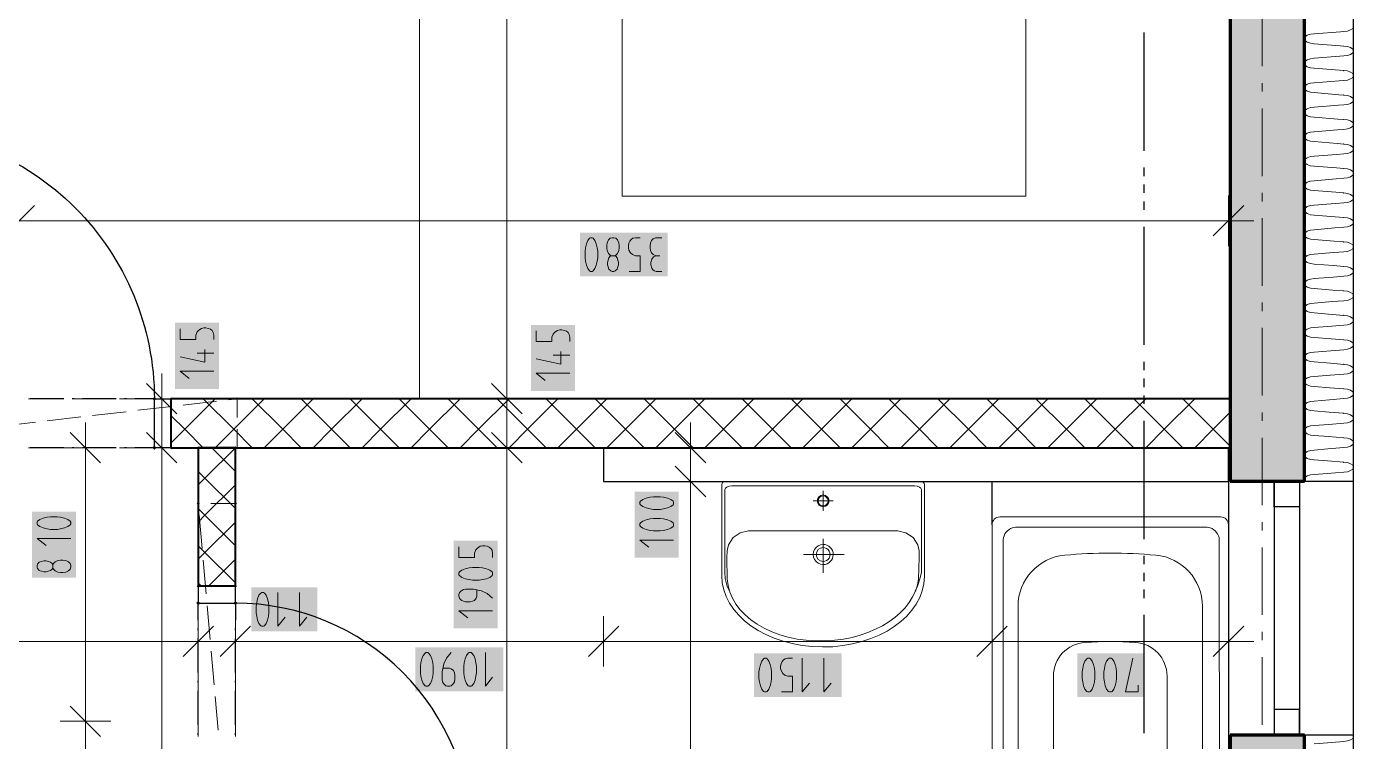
# Model space of a CAD drawing. Header units: millimetres. Extents: x 0 to 594, y 0 to 420.
# Drawn here: x 510.83 to 550.54, y 277.61 to 299.02 of the extents above; entities that cross this region are included whole.
import ezdxf

# ---------------------------------------------------------------- set-up
doc = ezdxf.new("R2010")
doc.units = ezdxf.units.MM
doc.header["$LTSCALE"] = 8
for name, color, linetype in [('PDF_Dvere', 7, 'Continuous'), ('PDF_Instalacni prizdivka do 1m', 7, 'Continuous'), ('PDF_Koty delkove', 7, 'Continuous'), ('PDF_Kuchyne', 7, 'Continuous'), ('PDF_Okna', 7, 'Continuous'), ('PDF_Osy hlavni', 7, 'Continuous'), ('PDF_Pozarni useky', 7, 'Continuous'), ('PDF_Preklady', 7, 'Continuous'), ('PDF_Pricky zdene', 7, 'Continuous'), ('PDF_Sanita', 7, 'Continuous'), ('PDF_Steny obvodove nosne', 7, 'Continuous'), ('PDF_Zatepleni', 7, 'Continuous')]:
    doc.layers.add(name, color=color, linetype=linetype)

msp = doc.modelspace()

# ---------------------------------------------------------------- linework, layer by layer
at = {"layer": 'PDF_Dvere', "lineweight": 25}
for points in [[(507.245, 287.873), (506.566, 287.873), (506.566, 295.961, -0.414214), (514.654, 287.873), (514.069, 287.873)], [(517.08, 274.728), (517.08, 274.68), (524.157, 274.68, 0.414214), (517.08, 281.756), (517.08, 281.249)]]:
    msp.add_lwpolyline(points, format="xyb", dxfattribs=at)
for points in [[(511.946, 287.873), (510.935, 287.873)], [(512.25, 287.873), (512.199, 287.873)], [(513.513, 287.873), (512.502, 287.873)], [(513.817, 287.873), (513.766, 287.873)], [(511.946, 286.407), (510.935, 286.407)], [(512.25, 286.407), (512.199, 286.407)], [(513.513, 286.407), (512.502, 286.407)], [(513.817, 286.407), (513.766, 286.407)], [(514.654, 286.407), (514.069, 286.407)], [(515.968, 281.249), (515.968, 281.756)], [(515.968, 280.945), (515.968, 280.996)], [(517.08, 280.945), (517.08, 280.996)], [(515.968, 279.682), (515.968, 280.693)], [(517.08, 279.682), (517.08, 280.693)], [(515.968, 279.378), (515.968, 279.429)], [(517.08, 279.378), (517.08, 279.429)], [(515.968, 278.115), (515.968, 279.126)], [(517.08, 278.115), (517.08, 279.126)], [(515.968, 277.811), (515.968, 277.862)], [(517.08, 277.811), (517.08, 277.862)]]:
    msp.add_lwpolyline(points, dxfattribs=at)
for points in [[(515.159, 286.407), (514.654, 286.407), (514.654, 287.873), (515.159, 287.873)], [(515.968, 282.262), (515.968, 281.756), (517.08, 281.756), (517.08, 282.262)]]:
    msp.add_lwpolyline(points, close=True, dxfattribs=at)
at = {"layer": 'PDF_Dvere', "lineweight": 25, "transparency": 33554559}
for points in [[(514.717, 287.873), (514.654, 287.81), (514.654, 287.936), (514.591, 287.873)], [(514.717, 286.407), (514.654, 286.344), (514.654, 286.47), (514.591, 286.407)], [(515.968, 281.693), (515.905, 281.756), (516.031, 281.756), (515.968, 281.82)], [(517.08, 281.693), (517.017, 281.756), (517.143, 281.756), (517.08, 281.82)]]:
    msp.add_solid(points, dxfattribs=at)
at = {"layer": 'PDF_Instalacni prizdivka do 1m', "lineweight": 25}
msp.add_lwpolyline([(546.802, 286.407), (528.1, 286.407), (528.1, 285.396), (546.802, 285.396)], close=True, dxfattribs=at)
msp.add_lwpolyline([(539.726, 284.103), (539.726, 285.396)], dxfattribs=at)
at = {"layer": 'PDF_Koty delkove', "lineweight": 18}
for points in [[(525.204, 267.148), (525.204, 281.791), (525.204, 286.407), (525.204, 287.873), (525.204, 344.032)], [(546.802, 293.961), (546.802, 293.203), (546.802, 292.445)], [(511.065, 293.658), (510.155, 292.748)], [(547.257, 293.658), (546.348, 292.748)], [(546.802, 293.203), (527.858, 293.203), (517.931, 293.203), (513.641, 293.203), (512.45, 293.203), (510.61, 293.203), (508.507, 293.203), (508.065, 293.203), (505.555, 293.203), (502.825, 293.203), (495.142, 293.203), (488.065, 293.203), (483.01, 293.203), (480.887, 293.203), (479.775, 293.203), (462.589, 293.203), (461.73, 293.203), (459.303, 293.203), (458.443, 293.203), (441.257, 293.203), (440.145, 293.203), (438.68, 293.203)], [(546.802, 293.203), (547.561, 293.203)], [(528.193, 292.461), (528.193, 292.393), (528.207, 292.309), (528.246, 292.225), (528.301, 292.175), (528.327, 292.158), (528.436, 292.158), (528.463, 292.175), (528.517, 292.225), (528.557, 292.309), (528.571, 292.393), (528.571, 292.461), (528.557, 292.545), (528.517, 292.63), (528.463, 292.68), (528.408, 292.697), (528.355, 292.697)], [(528.355, 292.697), (528.301, 292.68), (528.246, 292.63), (528.207, 292.545), (528.193, 292.461)], [(528.868, 291.687), (529.192, 291.687), (529.192, 292.158), (529.056, 292.158), (528.962, 292.192), (528.908, 292.243), (528.855, 292.326), (528.841, 292.393), (528.841, 292.461), (528.855, 292.529), (528.881, 292.595), (528.922, 292.646), (528.975, 292.68), (529.056, 292.697), (529.192, 292.697)], [(529.84, 292.697), (529.651, 292.697), (529.584, 292.663), (529.529, 292.613), (529.503, 292.529), (529.489, 292.461), (529.489, 292.393), (529.503, 292.309), (529.529, 292.243), (529.584, 292.192), (529.678, 292.158)], [(528.436, 292.158), (528.463, 292.14), (528.503, 292.09), (528.53, 292.023), (528.544, 291.955), (528.544, 291.888), (528.53, 291.821), (528.503, 291.753), (528.449, 291.703), (528.408, 291.687), (528.355, 291.687), (528.314, 291.703), (528.26, 291.753), (528.233, 291.821), (528.22, 291.888), (528.22, 291.955), (528.233, 292.023), (528.26, 292.09), (528.301, 292.14), (528.327, 292.158)], [(529.84, 291.687), (529.678, 291.687), (529.623, 291.703), (529.57, 291.737), (529.542, 291.788), (529.516, 291.888), (529.516, 291.955), (529.542, 292.057), (529.597, 292.124), (529.678, 292.158), (529.785, 292.158)], [(515.426, 289.969), (515.426, 289.645), (515.897, 289.645), (515.897, 289.781), (515.931, 289.875), (515.982, 289.929), (516.066, 289.982), (516.132, 289.996), (516.2, 289.996), (516.268, 289.982), (516.334, 289.956), (516.385, 289.915), (516.419, 289.862), (516.437, 289.781), (516.437, 289.645)], [(526.081, 289.908), (526.081, 289.584), (526.552, 289.584), (526.552, 289.719), (526.586, 289.813), (526.637, 289.868), (526.72, 289.921), (526.787, 289.935), (526.855, 289.935), (526.923, 289.921), (526.989, 289.894), (527.04, 289.854), (527.074, 289.8), (527.091, 289.719), (527.091, 289.584)], [(516.167, 289.348), (516.167, 288.97), (515.426, 289.133)], [(516.437, 289.24), (515.931, 289.24)], [(526.822, 289.287), (526.822, 288.908), (526.081, 289.071)], [(527.091, 289.179), (526.586, 289.179)], [(515.329, 287.418), (514.419, 288.328)], [(514.874, 287.873), (514.874, 288.631)], [(516.437, 288.7), (515.426, 288.7), (515.695, 288.485)], [(525.659, 287.418), (524.749, 288.328)], [(527.091, 288.639), (526.081, 288.639), (526.349, 288.423)], [(515.632, 287.873), (514.874, 287.873), (514.116, 287.873)], [(514.874, 154.678), (514.874, 158.52), (514.874, 177.159), (514.874, 209.93), (514.874, 214.679), (514.874, 216.145), (514.874, 218.851), (514.874, 225.105), (514.874, 228.883), (514.874, 230.45), (514.874, 236.71), (514.874, 237.072), (514.874, 239.144), (514.874, 242.166), (514.874, 244.508), (514.874, 250.265), (514.874, 251.095), (514.874, 252.287), (514.874, 263.407), (514.874, 265.48), (514.874, 272.102), (514.874, 273.669), (514.874, 286.407), (514.874, 287.873)], [(525.962, 287.873), (525.204, 287.873), (524.445, 287.873)], [(512.592, 286.407), (512.592, 287.165)], [(530.702, 286.407), (530.702, 287.165)], [(513.047, 285.952), (512.137, 286.862)], [(515.329, 285.952), (514.419, 286.862)], [(525.659, 285.952), (524.749, 286.862)], [(531.157, 285.952), (530.247, 286.862)], [(513.35, 286.407), (512.592, 286.407), (511.834, 286.407)], [(512.592, 273.669), (512.592, 278.218), (512.592, 286.407)], [(515.632, 286.407), (514.874, 286.407), (514.116, 286.407)], [(525.962, 286.407), (525.204, 286.407), (524.445, 286.407)], [(531.46, 286.407), (530.702, 286.407), (529.944, 286.407)], [(530.702, 216.145), (530.702, 217.156), (530.702, 220.555), (530.702, 227.687), (530.702, 235.404), (530.702, 237.072), (530.702, 239.144), (530.702, 263.407), (530.702, 265.48), (530.702, 267.148), (530.702, 285.396), (530.702, 286.407)], [(531.157, 284.941), (530.247, 285.851)], [(531.46, 285.396), (530.702, 285.396), (529.944, 285.396)], [(511.749, 284.342), (511.547, 284.342), (511.447, 284.328), (511.328, 284.302), (511.227, 284.261), (511.16, 284.208), (511.143, 284.18), (511.143, 284.127)], [(511.143, 284.127), (511.16, 284.099), (511.227, 284.046), (511.328, 284.005), (511.447, 283.978), (511.547, 283.964), (511.749, 283.964), (511.85, 283.978), (511.968, 284.005), (512.069, 284.046), (512.137, 284.099), (512.154, 284.127), (512.154, 284.18), (512.137, 284.208), (512.069, 284.261), (511.968, 284.302), (511.85, 284.328), (511.749, 284.342)], [(529.791, 284.293), (529.589, 284.293), (529.489, 284.279), (529.371, 284.253), (529.27, 284.212), (529.202, 284.159), (529.186, 284.131), (529.186, 284.078), (529.202, 284.05), (529.27, 283.997), (529.371, 283.956), (529.489, 283.929), (529.589, 283.915), (529.791, 283.915), (529.892, 283.929), (530.011, 283.956), (530.112, 283.997)], [(530.112, 283.997), (530.179, 284.05), (530.197, 284.078), (530.197, 284.131), (530.179, 284.159), (530.112, 284.212), (530.011, 284.253), (529.892, 284.279), (529.791, 284.293)], [(512.154, 283.694), (511.143, 283.694), (511.412, 283.479)], [(530.197, 283.645), (529.186, 283.645), (529.455, 283.43)], [(523.769, 283.444), (523.769, 283.12), (524.24, 283.12), (524.24, 283.256), (524.274, 283.349), (524.325, 283.404), (524.409, 283.457), (524.476, 283.471), (524.543, 283.471), (524.611, 283.457), (524.678, 283.43), (524.728, 283.39), (524.763, 283.337), (524.78, 283.256), (524.78, 283.12)], [(511.615, 282.803), (511.597, 282.776), (511.547, 282.736), (511.48, 282.709), (511.412, 282.695), (511.345, 282.695), (511.278, 282.709), (511.21, 282.736), (511.16, 282.79), (511.143, 282.831), (511.143, 282.884), (511.16, 282.925), (511.21, 282.979), (511.278, 283.006), (511.345, 283.019), (511.412, 283.019), (511.48, 283.006), (511.547, 282.979), (511.597, 282.938), (511.615, 282.912)], [(524.375, 282.823), (524.172, 282.823), (524.072, 282.809), (523.954, 282.782), (523.853, 282.742), (523.785, 282.688), (523.769, 282.661), (523.769, 282.607), (523.785, 282.58), (523.853, 282.526), (523.954, 282.486), (524.072, 282.458), (524.172, 282.445), (524.375, 282.445)], [(524.375, 282.445), (524.476, 282.458), (524.594, 282.486), (524.695, 282.526), (524.763, 282.58), (524.78, 282.607), (524.78, 282.661), (524.763, 282.688), (524.695, 282.742), (524.594, 282.782), (524.476, 282.809), (524.375, 282.823)], [(517.746, 281.248), (517.786, 281.147), (517.84, 281.079), (517.867, 281.063), (517.921, 281.063), (517.948, 281.079), (518.002, 281.147), (518.042, 281.248), (518.07, 281.366), (518.084, 281.466), (518.084, 281.668), (518.07, 281.77), (518.042, 281.888), (518.002, 281.989), (517.948, 282.057), (517.921, 282.074), (517.867, 282.074), (517.84, 282.057), (517.786, 281.989), (517.746, 281.888), (517.719, 281.77), (517.705, 281.668)], [(518.353, 282.074), (518.353, 281.063), (518.569, 281.332)], [(519.002, 282.074), (519.002, 281.063), (519.217, 281.332)], [(524.78, 281.905), (524.611, 282.04), (524.442, 282.121), (524.207, 282.175), (523.97, 282.175), (523.903, 282.161), (523.853, 282.134), (523.82, 282.108), (523.785, 282.067), (523.769, 282.013), (523.769, 281.959), (523.785, 281.905), (523.82, 281.865), (523.853, 281.838), (523.903, 281.81), (523.97, 281.797), (524.106, 281.797), (524.172, 281.81), (524.24, 281.838), (524.291, 281.905), (524.308, 281.959), (524.308, 282.148)], [(517.705, 281.668), (517.705, 281.466), (517.719, 281.366), (517.746, 281.248)], [(515.968, 281.369), (515.968, 280.611), (515.968, 279.853)], [(517.08, 281.369), (517.08, 280.611), (517.08, 279.853)], [(524.78, 281.527), (523.769, 281.527), (524.038, 281.311)], [(528.1, 281.369), (528.1, 280.611), (528.1, 279.853)], [(539.726, 281.369), (539.726, 280.611), (539.726, 279.853)], [(546.802, 281.369), (546.802, 280.611), (546.802, 279.853)], [(516.423, 281.066), (515.513, 280.156)], [(517.535, 281.066), (516.625, 280.156)], [(528.555, 281.066), (527.645, 280.156)], [(540.181, 281.066), (539.271, 280.156)], [(547.257, 281.066), (546.348, 280.156)], [(546.802, 280.611), (542.332, 280.611), (539.726, 280.611), (538.893, 280.611), (530.537, 280.611), (528.1, 280.611), (517.08, 280.611), (515.968, 280.611), (497.872, 280.611), (495.142, 280.611), (483.01, 280.611), (480.887, 280.611)], [(546.802, 280.611), (547.561, 280.611)], [(523.539, 280.276), (523.403, 280.107), (523.322, 279.938), (523.269, 279.703), (523.269, 279.466), (523.283, 279.399), (523.309, 279.349), (523.336, 279.315), (523.377, 279.281), (523.431, 279.265), (523.484, 279.265), (523.539, 279.281), (523.579, 279.315), (523.606, 279.349), (523.633, 279.399), (523.647, 279.466), (523.647, 279.602), (523.633, 279.668), (523.606, 279.736), (523.539, 279.787), (523.484, 279.804), (523.296, 279.804)], [(524.565, 280.276), (524.565, 279.265), (524.78, 279.534)], [(532.765, 279.398), (532.792, 279.28), (532.832, 279.178), (532.886, 279.111), (532.913, 279.095), (532.967, 279.095), (532.994, 279.111), (533.048, 279.178), (533.088, 279.28), (533.116, 279.398), (533.13, 279.498), (533.13, 279.7), (533.116, 279.801), (533.088, 279.92), (533.048, 280.021), (532.994, 280.088), (532.967, 280.106), (532.913, 280.106), (532.886, 280.088), (532.832, 280.021), (532.792, 279.92), (532.765, 279.801), (532.751, 279.7)], [(533.426, 279.095), (533.75, 279.095), (533.75, 279.566), (533.615, 279.566), (533.521, 279.6), (533.467, 279.651), (533.413, 279.735), (533.399, 279.801), (533.399, 279.869), (533.413, 279.937), (533.44, 280.003), (533.48, 280.054), (533.534, 280.088), (533.615, 280.106), (533.75, 280.106)], [(534.047, 280.106), (534.047, 279.095), (534.263, 279.363)], [(534.695, 280.106), (534.695, 279.095), (534.911, 279.363)], [(543.075, 279.7), (543.075, 279.498), (543.089, 279.398), (543.115, 279.28), (543.156, 279.178), (543.209, 279.111), (543.237, 279.095), (543.29, 279.095), (543.318, 279.111), (543.371, 279.178), (543.412, 279.28), (543.439, 279.398), (543.453, 279.498), (543.453, 279.7), (543.439, 279.801), (543.412, 279.92), (543.371, 280.021), (543.318, 280.088), (543.29, 280.106)], [(543.29, 280.106), (543.237, 280.106), (543.209, 280.088), (543.156, 280.021), (543.115, 279.92), (543.089, 279.801), (543.075, 279.7)], [(544.101, 279.296), (544.101, 279.095), (543.723, 279.095), (543.938, 280.106)], [(532.751, 279.7), (532.751, 279.498), (532.765, 279.398)], [(513.047, 277.763), (512.137, 278.673)], [(513.35, 278.218), (512.592, 278.218), (511.834, 278.218)]]:
    msp.add_lwpolyline(points, dxfattribs=at)
for points in [[(527.545, 292.292), (527.545, 292.09), (527.559, 291.99), (527.585, 291.872), (527.626, 291.77), (527.679, 291.703), (527.707, 291.687), (527.76, 291.687), (527.788, 291.703), (527.841, 291.77), (527.882, 291.872), (527.909, 291.99), (527.923, 292.09), (527.923, 292.292), (527.909, 292.393), (527.882, 292.511), (527.841, 292.613), (527.788, 292.68), (527.76, 292.697), (527.707, 292.697), (527.679, 292.68), (527.626, 292.613), (527.585, 292.511), (527.559, 292.393)], [(529.791, 284.941), (529.589, 284.941), (529.489, 284.928), (529.371, 284.901), (529.27, 284.86), (529.202, 284.807), (529.186, 284.779), (529.186, 284.726), (529.202, 284.698), (529.27, 284.645), (529.371, 284.604), (529.489, 284.577), (529.589, 284.563), (529.791, 284.563), (529.892, 284.577), (530.011, 284.604), (530.112, 284.645), (530.179, 284.698), (530.197, 284.726), (530.197, 284.779), (530.179, 284.807), (530.112, 284.86), (530.011, 284.901), (529.892, 284.928)], [(511.918, 283.046), (511.85, 283.046), (511.766, 283.032), (511.682, 282.993), (511.632, 282.938), (511.615, 282.912), (511.615, 282.803), (511.632, 282.776), (511.682, 282.722), (511.766, 282.682), (511.85, 282.668), (511.918, 282.668), (512.002, 282.682), (512.087, 282.722), (512.137, 282.776), (512.154, 282.831), (512.154, 282.884), (512.137, 282.938), (512.087, 282.993), (512.002, 283.032)], [(522.621, 279.87), (522.621, 279.668), (522.634, 279.568), (522.661, 279.45), (522.702, 279.349), (522.755, 279.281), (522.783, 279.265), (522.836, 279.265), (522.864, 279.281), (522.917, 279.349), (522.958, 279.45), (522.985, 279.568), (522.999, 279.668), (522.999, 279.87), (522.985, 279.972), (522.958, 280.09), (522.917, 280.191), (522.864, 280.259), (522.836, 280.276), (522.783, 280.276), (522.755, 280.259), (522.702, 280.191), (522.661, 280.09), (522.634, 279.972)], [(523.917, 279.87), (523.917, 279.668), (523.931, 279.568), (523.957, 279.45), (523.998, 279.349), (524.051, 279.281), (524.079, 279.265), (524.132, 279.265), (524.16, 279.281), (524.213, 279.349), (524.254, 279.45), (524.281, 279.568), (524.295, 279.668), (524.295, 279.87), (524.281, 279.972), (524.254, 280.09), (524.213, 280.191), (524.16, 280.259), (524.132, 280.276), (524.079, 280.276), (524.051, 280.259), (523.998, 280.191), (523.957, 280.09), (523.931, 279.972)], [(542.427, 279.7), (542.427, 279.498), (542.441, 279.398), (542.467, 279.28), (542.508, 279.178), (542.561, 279.111), (542.589, 279.095), (542.642, 279.095), (542.67, 279.111), (542.723, 279.178), (542.764, 279.28), (542.791, 279.398), (542.805, 279.498), (542.805, 279.7), (542.791, 279.801), (542.764, 279.92), (542.723, 280.021), (542.67, 280.088), (542.642, 280.106), (542.589, 280.106), (542.561, 280.088), (542.508, 280.021), (542.467, 279.92), (542.441, 279.801)]]:
    msp.add_lwpolyline(points, close=True, dxfattribs=at)
at = {"layer": 'PDF_Koty delkove', "color": 7, "lineweight": 18, "true_color": 0xffffff, "transparency": 33554559}
for points in [[(530.019, 292.849), (527.393, 292.849), (530.019, 291.535), (527.393, 291.535)], [(516.588, 288.17), (516.588, 290.148), (515.274, 288.17), (515.274, 290.148)], [(527.243, 288.109), (527.243, 290.086), (525.929, 288.109), (525.929, 290.086)], [(530.348, 283.115), (530.348, 285.093), (529.034, 283.115), (529.034, 285.093)], [(512.306, 282.516), (512.306, 284.494), (510.992, 282.516), (510.992, 284.494)], [(524.932, 280.997), (524.932, 283.622), (523.617, 280.997), (523.617, 283.622)], [(519.532, 282.225), (517.554, 282.225), (519.532, 280.911), (517.554, 280.911)], [(525.095, 280.427), (522.469, 280.427), (525.095, 279.113), (522.469, 279.113)], [(535.225, 280.257), (532.6, 280.257), (535.225, 278.943), (532.6, 278.943)], [(544.253, 280.257), (542.275, 280.257), (544.253, 278.943), (542.275, 278.943)]]:
    msp.add_solid(points, dxfattribs=at)
at = {"layer": 'PDF_Kuchyne', "lineweight": 13}
for points in [[(528.656, 287.873), (522.59, 287.873), (522.59, 300.004), (528.656, 300.004), (528.656, 293.939)], [(528.656, 293.939), (540.737, 293.939), (540.737, 300.004), (546.802, 300.004)]]:
    msp.add_lwpolyline(points, dxfattribs=at)
at = {"layer": 'PDF_Okna', "lineweight": 25}
for points in [[(546.802, 285.394), (546.802, 277.812)], [(548.167, 285.394), (548.167, 277.812)], [(548.926, 285.394), (548.926, 277.812)], [(550.543, 277.812), (550.543, 285.394)]]:
    msp.add_lwpolyline(points, dxfattribs=at)
for points in [[(548.926, 285.394), (548.926, 284.636), (548.167, 284.636), (548.167, 285.394)], [(548.926, 277.812), (548.926, 278.57), (548.167, 278.57), (548.167, 277.812)]]:
    msp.add_lwpolyline(points, close=True, dxfattribs=at)
at = {"layer": 'PDF_Osy hlavni', "lineweight": 18}
for points in [[(547.813, 297.828), (547.813, 299.85)], [(547.813, 297.07), (547.813, 297.323)], [(547.813, 294.543), (547.813, 296.565)], [(547.813, 293.785), (547.813, 294.037)], [(547.813, 291.257), (547.813, 293.279)], [(547.813, 290.499), (547.813, 290.752)], [(547.813, 287.972), (547.813, 289.994)], [(547.813, 287.213), (547.813, 287.466)], [(547.813, 284.686), (547.813, 286.708)], [(547.813, 283.928), (547.813, 284.18)], [(547.813, 281.4), (547.813, 283.422)], [(547.813, 280.642), (547.813, 280.895)], [(547.813, 278.115), (547.813, 280.137)]]:
    msp.add_lwpolyline(points, dxfattribs=at)
at = {"layer": 'PDF_Pozarni useky', "lineweight": 30}
for points in [[(544.275, 295.301), (544.275, 298.839)], [(544.275, 294.543), (544.275, 294.796)], [(544.275, 294.037), (544.275, 294.29)], [(544.275, 293.532), (544.275, 293.785)], [(544.275, 289.488), (544.275, 293.026)], [(544.275, 288.73), (544.275, 288.983)], [(544.275, 288.224), (544.275, 288.477)], [(544.275, 287.719), (544.275, 287.972)], [(544.275, 283.675), (544.275, 287.213)], [(544.275, 282.917), (544.275, 283.169)], [(544.275, 282.411), (544.275, 282.664)], [(544.275, 281.906), (544.275, 282.159)], [(544.275, 277.862), (544.275, 281.4)]]:
    msp.add_lwpolyline(points, dxfattribs=at)
at = {"layer": 'PDF_Preklady', "lineweight": 18}
for points in [[(511.896, 287.873), (510.885, 287.873)], [(513.261, 287.873), (512.25, 287.873)], [(514.625, 287.873), (513.614, 287.873)], [(514.158, 287.528), (515.163, 287.645)], [(515.159, 287.873), (514.979, 287.873)], [(515.99, 287.873), (515.159, 287.873)], [(515.514, 287.685), (516.518, 287.802)], [(517.131, 287.873), (516.344, 287.873)], [(516.87, 287.843), (517.131, 287.873), (517.131, 287.314)], [(510.091, 287.056), (511.095, 287.173)], [(511.447, 287.214), (512.451, 287.33)], [(512.803, 287.371), (513.807, 287.487)], [(517.131, 286.961), (517.131, 286.407), (517.08, 286.407)], [(511.896, 286.407), (510.885, 286.407)], [(513.261, 286.407), (512.25, 286.407)], [(514.625, 286.407), (513.614, 286.407)], [(515.968, 286.407), (515.159, 286.407), (514.979, 286.407)], [(515.99, 286.407), (515.968, 286.407)], [(517.08, 286.407), (516.344, 286.407)], [(515.99, 284.739), (515.968, 284.739)], [(515.968, 284.585), (515.968, 284.739)], [(516.087, 283.391), (515.998, 284.398)], [(517.08, 284.585), (517.08, 284.739), (516.344, 284.739)], [(515.968, 283.22), (515.968, 284.231)], [(517.08, 283.22), (517.08, 284.231)], [(515.968, 281.855), (515.968, 282.262), (515.968, 282.866)], [(516.206, 282.031), (516.118, 283.038)], [(517.08, 281.855), (517.08, 282.262), (517.08, 282.866)], [(516.326, 280.671), (516.237, 281.679)], [(515.968, 280.49), (515.968, 281.501)], [(517.08, 280.49), (517.08, 281.501)], [(515.968, 279.126), (515.968, 280.137)], [(516.446, 279.312), (516.357, 280.319)], [(517.08, 279.126), (517.08, 280.137)], [(516.565, 277.952), (516.477, 278.959)], [(515.968, 277.761), (515.968, 278.772)], [(517.08, 277.761), (517.08, 278.772)]]:
    msp.add_lwpolyline(points, dxfattribs=at)
at = {"layer": 'PDF_Preklady', "lineweight": 18, "transparency": 33554559}
for points in [[(515.205, 287.873), (515.159, 287.827), (515.159, 287.918), (515.114, 287.873)], [(515.205, 287.873), (515.159, 287.827), (515.159, 287.918), (515.114, 287.873)], [(517.085, 287.868), (517.125, 287.918), (517.136, 287.828), (517.176, 287.878)], [(517.131, 287.827), (517.085, 287.873), (517.176, 287.873), (517.131, 287.918)], [(517.176, 287.873), (517.131, 287.827), (517.131, 287.918), (517.085, 287.873)], [(515.205, 286.407), (515.159, 286.361), (515.159, 286.452), (515.114, 286.407)], [(515.205, 286.407), (515.159, 286.361), (515.159, 286.452), (515.114, 286.407)], [(516.013, 286.407), (515.968, 286.361), (515.968, 286.452), (515.922, 286.407)], [(516.013, 286.407), (515.968, 286.361), (515.968, 286.452), (515.922, 286.407)], [(517.126, 286.407), (517.08, 286.361), (517.08, 286.452), (517.035, 286.407)], [(517.126, 286.407), (517.08, 286.361), (517.08, 286.452), (517.035, 286.407)], [(517.176, 286.407), (517.131, 286.361), (517.131, 286.452), (517.085, 286.407)], [(517.131, 286.361), (517.085, 286.407), (517.176, 286.407), (517.131, 286.452)], [(516.013, 284.739), (515.968, 284.693), (515.968, 284.784), (515.922, 284.739)], [(515.968, 284.693), (515.922, 284.739), (516.013, 284.739), (515.968, 284.784)], [(515.972, 284.694), (515.923, 284.735), (516.013, 284.743), (515.964, 284.784)], [(517.08, 284.693), (517.035, 284.739), (517.126, 284.739), (517.08, 284.784)], [(517.126, 284.739), (517.08, 284.693), (517.08, 284.784), (517.035, 284.739)], [(515.968, 282.216), (515.922, 282.262), (516.013, 282.262), (515.968, 282.307)], [(515.968, 282.216), (515.922, 282.262), (516.013, 282.262), (515.968, 282.307)], [(517.08, 282.216), (517.035, 282.262), (517.126, 282.262), (517.08, 282.307)], [(517.08, 282.216), (517.035, 282.262), (517.126, 282.262), (517.08, 282.307)]]:
    msp.add_solid(points, dxfattribs=at)
at = {"layer": 'PDF_Pricky zdene', "lineweight": 9}
for points in [[(516.473, 287.873), (515.564, 286.963), (515.159, 286.559)], [(517.586, 286.407), (517.029, 286.963), (516.12, 287.873)], [(517.939, 287.873), (517.029, 286.963), (516.473, 286.407)], [(519.051, 286.407), (518.495, 286.963), (517.586, 287.873)], [(519.405, 287.873), (518.495, 286.963), (517.939, 286.407)], [(520.517, 286.407), (519.961, 286.963), (519.051, 287.873)], [(520.871, 287.873), (519.961, 286.963), (519.405, 286.407)], [(521.983, 286.407), (521.427, 286.963), (520.517, 287.873)], [(522.337, 287.873), (521.427, 286.963), (520.871, 286.407)], [(523.449, 286.407), (522.893, 286.963), (521.983, 287.873)], [(523.803, 287.873), (522.893, 286.963), (522.337, 286.407)], [(524.915, 286.407), (524.359, 286.963), (523.449, 287.873)], [(525.269, 287.873), (524.359, 286.963), (523.803, 286.407)], [(526.381, 286.407), (525.825, 286.963), (524.915, 287.873)], [(526.735, 287.873), (525.825, 286.963), (525.269, 286.407)], [(527.847, 286.407), (527.291, 286.963), (526.381, 287.873)], [(528.201, 287.873), (527.291, 286.963), (526.735, 286.407)], [(529.313, 286.407), (528.757, 286.963), (527.847, 287.873)], [(529.667, 287.873), (528.757, 286.963), (528.201, 286.407)], [(530.779, 286.407), (530.223, 286.963), (529.313, 287.873)], [(531.132, 287.873), (530.223, 286.963), (529.667, 286.407)], [(532.245, 286.407), (531.689, 286.963), (530.779, 287.873)], [(532.598, 287.873), (531.689, 286.963), (531.132, 286.407)], [(533.71, 286.407), (533.154, 286.963), (532.245, 287.873)], [(534.064, 287.873), (533.154, 286.963), (532.598, 286.407)], [(535.176, 286.407), (534.62, 286.963), (533.71, 287.873)], [(535.53, 287.873), (534.62, 286.963), (534.064, 286.407)], [(536.642, 286.407), (536.086, 286.963), (535.176, 287.873)], [(536.996, 287.873), (536.086, 286.963), (535.53, 286.407)], [(538.108, 286.407), (537.552, 286.963), (536.642, 287.873)], [(538.462, 287.873), (537.552, 286.963), (536.996, 286.407)], [(539.574, 286.407), (539.018, 286.963), (538.108, 287.873)], [(539.928, 287.873), (539.018, 286.963), (538.462, 286.407)], [(541.04, 286.407), (540.484, 286.963), (539.574, 287.873)], [(541.394, 287.873), (540.484, 286.963), (539.928, 286.407)], [(542.506, 286.407), (541.95, 286.963), (541.04, 287.873)], [(542.86, 287.873), (541.95, 286.963), (541.394, 286.407)], [(543.972, 286.407), (543.416, 286.963), (542.506, 287.873)], [(544.326, 287.873), (543.416, 286.963), (542.86, 286.407)], [(545.438, 286.407), (544.882, 286.963), (543.972, 287.873)], [(545.792, 287.873), (544.882, 286.963), (544.326, 286.407)], [(546.853, 286.458), (546.348, 286.963), (545.438, 287.873)], [(516.12, 286.407), (515.564, 286.963), (515.159, 287.367)], [(546.853, 287.468), (546.348, 286.963), (545.792, 286.407)], [(517.08, 286.407), (516.17, 285.497), (515.968, 285.295)], [(515.968, 286.407), (515.968, 286.407)], [(517.08, 285.699), (516.372, 286.407)], [(517.08, 284.587), (516.17, 285.497), (515.968, 285.699)], [(517.08, 285.295), (516.17, 284.385), (515.968, 284.183)], [(517.08, 283.475), (516.17, 284.385), (515.968, 284.587)], [(517.08, 284.183), (516.17, 283.273), (515.968, 283.071)], [(517.08, 282.363), (516.17, 283.273), (515.968, 283.475)], [(517.08, 283.071), (516.271, 282.262)], [(516.069, 282.262), (515.968, 282.363)]]:
    msp.add_lwpolyline(points, dxfattribs=at)
at = {"layer": 'PDF_Pricky zdene', "lineweight": 40}
for points in [[(515.159, 286.407), (515.159, 287.873)], [(515.159, 286.407), (515.968, 286.407), (517.08, 286.407), (517.131, 286.407), (546.802, 286.407), (546.853, 286.407), (546.853, 287.873), (546.802, 287.873), (517.131, 287.873), (515.159, 287.873)], [(517.08, 282.262), (517.08, 284.739), (517.08, 286.407), (515.968, 286.407), (515.968, 284.739), (515.968, 282.262)], [(517.08, 282.262), (515.968, 282.262)]]:
    msp.add_lwpolyline(points, dxfattribs=at)
at = {"layer": 'PDF_Sanita', "lineweight": 13}
for points in [[(531.638, 282.584), (531.638, 285.303, -0.414158), (531.728, 285.396), (531.731, 285.396), (531.75, 285.396), (537.592, 285.396), (537.611, 285.396), (537.614, 285.396), (537.611, 285.396), (537.592, 285.396)], [(537.611, 285.396, -0.41426), (537.704, 285.303), (537.703, 282.573, -0.00318), (537.703, 282.554)], [(539.726, 284.103), (539.726, 284.102), (539.726, 267.381, 0.414236), (539.958, 267.148), (546.57, 267.148, 0.414227), (546.802, 267.381), (546.802, 284.102, 0.41423), (546.57, 284.334), (539.958, 284.334, 0.414233), (539.726, 284.103)], [(544.073, 269.573, 0.364872), (544.605, 270.145), (544.964, 277.417), (544.963, 279.572, 0.395997), (544.014, 280.581, 0.031047), (542.514, 280.581, 0.395991), (541.565, 279.572), (541.564, 277.417), (541.923, 270.145, 0.364869), (542.455, 269.573)]]:
    msp.add_lwpolyline(points, format="xyb", dxfattribs=at)
for points in [[(531.732, 285.157), (531.732, 283.671)], [(537.408, 285.263), (531.934, 285.263)], [(537.61, 285.156), (537.61, 282.68), (537.579, 282.511), (537.5, 282.261), (537.429, 282.111)], [(534.37, 284.817), (534.972, 284.817)], [(534.671, 285.118), (534.671, 284.515)], [(540.059, 275.741), (540.061, 283.664), (540.07, 283.721), (540.086, 283.772), (540.113, 283.829), (540.143, 283.873), (540.184, 283.918), (540.225, 283.953), (540.279, 283.987), (540.338, 284.011), (540.383, 284.023), (540.429, 284.03), (543.294, 284.031), (546.16, 284.03), (546.206, 284.023), (546.251, 284.011), (546.31, 283.987), (546.364, 283.953), (546.405, 283.918), (546.446, 283.873), (546.476, 283.829), (546.503, 283.772), (546.519, 283.721), (546.528, 283.664), (546.53, 275.741)], [(531.874, 282.099), (531.803, 282.249), (531.737, 282.493), (531.729, 282.673), (531.732, 283.671)], [(537.528, 282.483), (537.549, 283.121), (537.545, 283.317), (537.507, 283.503), (537.364, 283.716), (537.149, 283.86), (536.91, 283.916), (536.659, 283.923), (532.682, 283.923), (532.432, 283.917), (532.192, 283.861), (531.977, 283.716), (531.835, 283.503), (531.796, 283.317), (531.791, 283.122), (531.803, 282.483)], [(534.671, 283.68), (534.671, 282.665)], [(534.087, 283.211), (535.305, 283.211)]]:
    msp.add_lwpolyline(points, dxfattribs=at)
for points in [[(534.671, 284.993, 0.99997), (534.671, 284.64, 0.414197), (534.847, 284.817, 0.41419)], [(534.671, 284.965, 1.00006), (534.671, 284.668, 0.999973)], [(534.671, 283.512, 1.000037), (534.671, 282.91, 0.414202), (534.972, 283.211, 0.414234)], [(534.67, 283.002, 1.000002), (534.671, 283.419, 0.999969)], [(540.83, 269.937, 0.372028), (542.49, 268.197, 0.048466), (544.039, 268.197, 0.372028), (545.698, 269.937), (546.024, 276.541), (546.024, 281.661, 0.387973), (544.626, 283.191, 0.045249), (541.902, 283.191, 0.387974), (540.504, 281.661), (540.504, 276.541)]]:
    msp.add_lwpolyline(points, format="xyb", close=True, dxfattribs=at)
for points in [[(531.638, 285.303), (531.638, 285.303), (531.638, 285.303), (531.638, 285.303)], [(531.934, 285.263), (531.822, 285.263), (531.732, 285.215), (531.732, 285.157)], [(537.61, 285.156), (537.61, 285.215), (537.519, 285.263), (537.408, 285.263)], [(537.611, 285.396), (537.611, 285.396), (537.611, 285.396), (537.611, 285.396)], [(534.671, 284.668), (534.671, 284.668), (534.671, 284.668), (534.671, 284.668)], [(534.671, 283.419), (534.671, 283.419), (534.671, 283.419), (534.671, 283.419)], [(534.67, 283.002), (534.67, 283.002), (534.67, 283.002), (534.67, 283.002)], [(531.638, 282.584), (531.626, 281.41), (532.974, 280.451), (534.649, 280.442)], [(531.803, 282.483), (531.845, 281.395), (533.163, 280.563), (534.747, 280.624)], [(534.649, 280.442), (536.324, 280.434), (537.692, 281.379), (537.703, 282.554)], [(534.747, 280.624), (536.206, 280.68), (537.403, 281.48), (537.528, 282.483)]]:
    msp.add_open_spline(points, degree=3, dxfattribs=at)
at = {"layer": 'PDF_Steny obvodove nosne', "lineweight": 70}
for points in [[(546.853, 301.365), (546.853, 287.873), (546.853, 286.407), (546.853, 285.394)], [(549.077, 285.394), (549.077, 301.365)], [(549.077, 285.394), (548.926, 285.394), (548.167, 285.394), (546.853, 285.394)], [(546.853, 277.812), (546.853, 267.148), (546.853, 265.48)], [(546.853, 277.812), (548.167, 277.812), (548.926, 277.812), (549.077, 277.812)], [(549.077, 265.48), (549.077, 277.812)]]:
    msp.add_lwpolyline(points, dxfattribs=at)
at = {"layer": 'PDF_Steny obvodove nosne', "color": 9, "lineweight": 9, "true_color": 0xc0c0c0, "transparency": 33554559}
for points in [[(546.853, 301.365), (546.853, 285.394), (549.077, 301.365), (549.077, 285.394)], [(546.853, 265.48), (549.077, 265.48), (546.853, 277.812), (549.077, 277.812)]]:
    msp.add_solid(points, dxfattribs=at)
at = {"layer": 'PDF_Zatepleni', "lineweight": 30}
for points in [[(549.077, 301.365), (549.077, 285.394)], [(550.543, 285.394), (550.543, 301.365)], [(550.543, 285.394), (549.077, 285.394)], [(549.077, 277.812), (549.077, 265.48), (549.077, 263.256), (548.268, 263.256), (548.268, 261.79)], [(549.077, 277.812), (550.543, 277.812)], [(549.734, 261.79), (550.543, 261.79), (550.543, 263.256), (550.543, 277.812)]]:
    msp.add_lwpolyline(points, dxfattribs=at)
at = {"layer": 'PDF_Zatepleni', "lineweight": 9}
for points in [[(549.37, 298.8), (549.258, 298.789), (549.162, 298.757), (549.098, 298.709), (549.077, 298.668)], [(550.25, 298.873), (550.16, 298.865), (549.37, 298.8)], [(550.25, 298.873), (550.362, 298.884), (550.457, 298.916), (550.521, 298.963), (550.543, 299.019)], [(549.077, 298.637), (549.098, 298.596), (549.162, 298.549), (549.258, 298.517), (549.37, 298.505)], [(549.37, 298.505), (550.147, 298.441), (550.25, 298.433)], [(549.37, 298.505), (549.37, 298.505)], [(550.543, 298.286), (550.521, 298.342), (550.457, 298.39), (550.362, 298.422), (550.25, 298.433)], [(550.25, 298.14), (550.362, 298.151), (550.457, 298.183), (550.521, 298.23), (550.543, 298.286)], [(549.37, 298.067), (549.258, 298.056), (549.162, 298.024), (549.098, 297.976), (549.077, 297.935)], [(549.077, 297.904), (549.098, 297.863), (549.162, 297.816), (549.258, 297.784), (549.37, 297.772)], [(550.25, 298.14), (550.137, 298.13), (549.37, 298.067)], [(549.37, 297.772), (550.125, 297.71), (550.25, 297.7)], [(549.37, 297.772), (549.37, 297.772)], [(550.543, 297.553), (550.521, 297.609), (550.457, 297.657), (550.362, 297.689), (550.25, 297.7)], [(550.25, 297.407), (550.362, 297.418), (550.457, 297.45), (550.521, 297.497), (550.543, 297.553)], [(549.37, 297.334), (549.258, 297.323), (549.162, 297.291), (549.098, 297.243), (549.077, 297.202)], [(549.077, 297.171), (549.098, 297.13), (549.162, 297.083), (549.258, 297.051), (549.37, 297.039)], [(550.25, 297.407), (550.115, 297.396), (549.37, 297.334)], [(549.37, 297.039), (550.102, 296.979), (550.25, 296.967)], [(549.37, 297.039), (549.37, 297.039)], [(550.25, 296.674), (550.093, 296.661), (549.37, 296.601)], [(550.457, 296.924), (550.362, 296.956), (550.25, 296.967)], [(550.25, 296.674), (550.362, 296.685), (550.457, 296.717), (550.521, 296.764), (550.543, 296.82)], [(550.543, 296.82), (550.521, 296.876), (550.457, 296.924)], [(549.37, 296.601), (549.258, 296.59), (549.162, 296.558), (549.098, 296.51), (549.077, 296.469)], [(549.077, 296.438), (549.098, 296.397), (549.162, 296.35), (549.258, 296.318), (549.37, 296.307)], [(549.37, 296.307), (550.08, 296.248), (550.25, 296.234)], [(549.37, 296.307), (549.37, 296.307)], [(550.25, 295.941), (550.07, 295.926), (549.37, 295.868)], [(550.543, 296.087), (550.521, 296.143), (550.457, 296.191), (550.362, 296.223), (550.25, 296.234)], [(550.25, 295.941), (550.362, 295.952), (550.457, 295.984), (550.521, 296.031), (550.543, 296.087)], [(549.37, 295.868), (549.258, 295.857), (549.162, 295.825), (549.098, 295.777), (549.077, 295.736)], [(549.077, 295.705), (549.098, 295.664), (549.162, 295.617), (549.258, 295.585), (549.37, 295.574)], [(549.37, 295.574), (550.058, 295.517), (550.25, 295.501)], [(549.37, 295.574), (549.37, 295.574)], [(550.543, 295.354), (550.521, 295.411), (550.457, 295.458), (550.362, 295.49), (550.25, 295.501)], [(549.37, 295.135), (549.258, 295.124), (549.162, 295.092), (549.098, 295.044), (549.077, 295.003)], [(550.25, 295.208), (550.048, 295.191), (549.37, 295.135)], [(550.25, 295.208), (550.362, 295.219), (550.457, 295.251), (550.521, 295.298), (550.543, 295.354)], [(549.077, 294.973), (549.098, 294.932), (549.162, 294.884), (549.258, 294.852), (549.37, 294.841)], [(549.37, 294.841), (550.036, 294.786), (550.25, 294.768)], [(549.37, 294.841), (549.37, 294.841)], [(550.543, 294.621), (550.521, 294.678), (550.457, 294.725), (550.362, 294.757), (550.25, 294.768)], [(549.37, 294.402), (549.258, 294.391), (549.162, 294.359), (549.098, 294.311), (549.077, 294.27)], [(550.25, 294.475), (550.026, 294.456), (549.37, 294.402)], [(550.25, 294.475), (550.362, 294.486), (550.457, 294.518), (550.521, 294.565), (550.543, 294.621)], [(549.077, 294.24), (549.098, 294.199), (549.162, 294.151), (549.258, 294.119), (549.37, 294.108)], [(549.37, 294.108), (550.013, 294.055), (550.25, 294.035)], [(549.37, 294.108), (549.37, 294.108)], [(550.543, 293.888), (550.521, 293.945), (550.457, 293.992), (550.362, 294.024), (550.25, 294.035)], [(550.25, 293.742), (550.362, 293.753), (550.457, 293.785), (550.521, 293.832), (550.543, 293.888)], [(549.37, 293.669), (549.258, 293.658), (549.162, 293.626), (549.098, 293.578), (549.077, 293.537)], [(549.077, 293.507), (549.098, 293.466), (549.162, 293.418), (549.258, 293.386), (549.37, 293.375)], [(550.25, 293.742), (550.003, 293.722), (549.37, 293.669)], [(549.37, 293.375), (549.991, 293.323), (550.25, 293.302)], [(549.37, 293.375), (549.37, 293.375)], [(549.37, 293.375), (549.37, 293.375)], [(550.543, 293.156), (550.521, 293.212), (550.457, 293.259), (550.362, 293.291), (550.25, 293.302)], [(550.25, 293.009), (550.362, 293.02), (550.457, 293.052), (550.521, 293.099), (550.543, 293.156)], [(549.37, 292.936), (549.258, 292.925), (549.162, 292.893), (549.098, 292.845), (549.077, 292.804)], [(549.077, 292.774), (549.098, 292.733), (549.162, 292.685), (549.258, 292.653), (549.37, 292.642)], [(550.25, 293.009), (549.981, 292.987), (549.37, 292.936)], [(549.37, 292.642), (549.969, 292.592), (550.25, 292.569)], [(549.37, 292.642), (549.37, 292.642)], [(550.543, 292.423), (550.521, 292.479), (550.457, 292.526), (550.362, 292.558), (550.25, 292.569)], [(550.25, 292.276), (550.362, 292.287), (550.457, 292.319), (550.521, 292.366), (550.543, 292.423)], [(549.162, 292.16), (549.098, 292.113), (549.077, 292.072)], [(549.077, 292.041), (549.098, 292), (549.162, 291.952), (549.258, 291.92), (549.37, 291.909)], [(549.37, 292.203), (549.258, 292.192), (549.162, 292.16)], [(550.25, 292.276), (549.959, 292.252), (549.37, 292.203)], [(549.37, 291.909), (549.947, 291.861), (550.25, 291.836)], [(549.37, 291.909), (549.37, 291.909)], [(550.25, 291.543), (549.936, 291.517), (549.37, 291.471)], [(550.543, 291.69), (550.521, 291.746), (550.457, 291.793), (550.362, 291.825), (550.25, 291.836)], [(550.25, 291.543), (550.362, 291.554), (550.457, 291.586), (550.521, 291.634), (550.543, 291.69)], [(549.37, 291.471), (549.258, 291.459), (549.162, 291.427), (549.098, 291.38), (549.077, 291.339)], [(549.077, 291.308), (549.098, 291.267), (549.162, 291.219), (549.258, 291.187), (549.37, 291.176)], [(549.37, 291.176), (549.925, 291.13), (550.25, 291.103)], [(549.37, 291.176), (549.37, 291.176)], [(550.543, 290.957), (550.521, 291.013), (550.457, 291.06), (550.362, 291.092), (550.25, 291.103)], [(549.37, 290.738), (549.258, 290.726), (549.162, 290.694), (549.098, 290.647), (549.077, 290.606)], [(550.25, 290.81), (549.914, 290.782), (549.37, 290.738)], [(550.25, 290.81), (550.362, 290.821), (550.457, 290.853), (550.521, 290.901), (550.543, 290.957)], [(549.077, 290.575), (549.098, 290.534), (549.162, 290.486), (549.258, 290.454), (549.37, 290.443)], [(549.37, 290.443), (549.902, 290.399), (550.25, 290.37)], [(549.37, 290.443), (549.37, 290.443)], [(550.543, 290.224), (550.521, 290.28), (550.457, 290.327), (550.362, 290.359), (550.25, 290.37)], [(549.37, 290.005), (549.258, 289.993), (549.162, 289.961), (549.098, 289.914), (549.077, 289.873)], [(550.25, 290.077), (549.892, 290.048), (549.37, 290.005)], [(550.25, 290.077), (550.362, 290.088), (550.457, 290.12), (550.521, 290.168), (550.543, 290.224)], [(549.077, 289.842), (549.098, 289.801), (549.162, 289.753), (549.258, 289.721), (549.37, 289.71)], [(549.37, 289.71), (549.88, 289.668), (550.25, 289.637)], [(549.37, 289.71), (549.37, 289.71)], [(550.543, 289.491), (550.521, 289.547), (550.457, 289.594), (550.362, 289.626), (550.25, 289.637)], [(549.37, 289.272), (549.258, 289.26), (549.162, 289.228), (549.098, 289.181), (549.077, 289.14)], [(550.25, 289.344), (549.869, 289.313), (549.37, 289.272)], [(550.25, 289.344), (550.362, 289.355), (550.457, 289.387), (550.521, 289.435), (550.543, 289.491)], [(549.077, 289.109), (549.098, 289.068), (549.162, 289.02), (549.258, 288.988), (549.37, 288.977)], [(549.37, 288.977), (549.858, 288.937), (550.25, 288.904)], [(549.37, 288.977), (549.37, 288.977)], [(550.543, 288.758), (550.521, 288.814), (550.457, 288.862), (550.362, 288.893), (550.25, 288.904)], [(550.25, 288.611), (550.362, 288.622), (550.457, 288.654), (550.521, 288.702), (550.543, 288.758)], [(549.37, 288.539), (549.258, 288.527), (549.162, 288.496), (549.098, 288.448), (549.077, 288.407)], [(549.077, 288.376), (549.098, 288.335)], [(549.098, 288.335), (549.162, 288.287), (549.258, 288.255), (549.37, 288.244)], [(550.25, 288.611), (549.847, 288.578), (549.37, 288.539)], [(549.37, 288.244), (549.836, 288.206), (550.25, 288.171)], [(549.37, 288.244), (549.37, 288.244)], [(550.543, 288.025), (550.521, 288.081), (550.457, 288.129), (550.362, 288.16), (550.25, 288.171)], [(550.25, 287.878), (550.362, 287.889), (550.457, 287.921), (550.521, 287.969), (550.543, 288.025)], [(549.37, 287.806), (549.258, 287.795), (549.162, 287.763), (549.098, 287.715), (549.077, 287.674)], [(549.077, 287.643), (549.098, 287.602), (549.162, 287.554), (549.258, 287.522), (549.37, 287.511)], [(550.25, 287.878), (549.825, 287.843), (549.37, 287.806)], [(549.37, 287.511), (549.813, 287.475), (550.25, 287.439)], [(549.37, 287.511), (549.37, 287.511)], [(550.25, 287.145), (549.802, 287.108), (549.37, 287.073)], [(550.543, 287.292), (550.521, 287.348), (550.457, 287.396), (550.362, 287.427), (550.25, 287.439)], [(550.25, 287.145), (550.362, 287.157), (550.457, 287.188), (550.521, 287.236), (550.543, 287.292)], [(549.37, 287.073), (549.258, 287.062), (549.162, 287.03), (549.098, 286.982), (549.077, 286.941)], [(549.077, 286.91), (549.098, 286.869), (549.162, 286.821), (549.258, 286.789), (549.37, 286.778)], [(549.37, 286.778), (549.791, 286.743), (550.25, 286.706)], [(549.37, 286.778), (549.37, 286.778)], [(549.37, 286.34), (549.258, 286.329), (549.162, 286.297), (549.098, 286.249), (549.077, 286.208)], [(550.25, 286.412), (549.78, 286.374), (549.37, 286.34)], [(550.543, 286.559), (550.521, 286.615), (550.457, 286.663), (550.362, 286.694), (550.25, 286.706)], [(550.25, 286.412), (550.362, 286.424), (550.457, 286.455), (550.521, 286.503), (550.543, 286.559)], [(549.077, 286.177), (549.098, 286.136), (549.162, 286.088), (549.258, 286.056), (549.37, 286.045)], [(549.37, 286.045), (549.769, 286.012), (550.25, 285.973)], [(549.37, 286.045), (549.37, 286.045)], [(550.543, 285.826), (550.521, 285.882), (550.457, 285.93), (550.362, 285.961), (550.25, 285.973)], [(549.37, 285.607), (549.258, 285.596), (549.162, 285.564), (549.098, 285.516), (549.077, 285.475)], [(550.25, 285.679), (549.758, 285.639), (549.37, 285.607)], [(550.25, 285.679), (550.362, 285.691), (550.457, 285.722), (550.521, 285.77), (550.543, 285.826)], [(549.077, 285.444), (549.098, 285.403), (549.111, 285.394)], [(550.25, 277.617), (549.512, 277.556), (549.37, 277.544)], [(550.25, 277.617), (550.362, 277.628), (550.457, 277.66), (550.521, 277.707), (550.543, 277.764)], [(550.543, 277.764), (550.524, 277.812)]]:
    msp.add_lwpolyline(points, dxfattribs=at)
at = {"layer": 'PDF_Zatepleni', "lineweight": 9, "transparency": 33554559}
for points in [[(550.25, 298.41), (550.227, 298.433), (550.273, 298.433), (550.25, 298.456)], [(550.25, 297.677), (550.227, 297.7), (550.273, 297.7), (550.25, 297.723)], [(550.25, 296.944), (550.227, 296.967), (550.273, 296.967), (550.25, 296.99)], [(550.25, 296.211), (550.227, 296.234), (550.273, 296.234), (550.25, 296.257)], [(550.25, 295.478), (550.227, 295.501), (550.273, 295.501), (550.25, 295.524)], [(550.25, 294.745), (550.227, 294.768), (550.273, 294.768), (550.25, 294.791)], [(550.25, 294.012), (550.227, 294.035), (550.273, 294.035), (550.25, 294.058)], [(550.25, 293.279), (550.227, 293.302), (550.273, 293.302), (550.25, 293.325)], [(550.25, 292.546), (550.227, 292.569), (550.273, 292.569), (550.25, 292.592)], [(550.25, 291.814), (550.227, 291.836), (550.273, 291.836), (550.25, 291.859)], [(550.25, 291.081), (550.227, 291.103), (550.273, 291.103), (550.25, 291.126)], [(550.25, 290.348), (550.227, 290.37), (550.273, 290.37), (550.25, 290.393)], [(550.25, 289.615), (550.227, 289.637), (550.273, 289.637), (550.25, 289.66)], [(550.25, 288.882), (550.227, 288.904), (550.273, 288.904), (550.25, 288.927)], [(550.25, 288.149), (550.227, 288.171), (550.273, 288.171), (550.25, 288.194)], [(550.25, 287.416), (550.227, 287.439), (550.273, 287.439), (550.25, 287.461)], [(550.25, 286.683), (550.227, 286.706), (550.273, 286.706), (550.25, 286.728)], [(550.25, 285.95), (550.227, 285.973), (550.273, 285.973), (550.25, 285.995)]]:
    msp.add_solid(points, dxfattribs=at)

doc.saveas('drawing.dxf')
